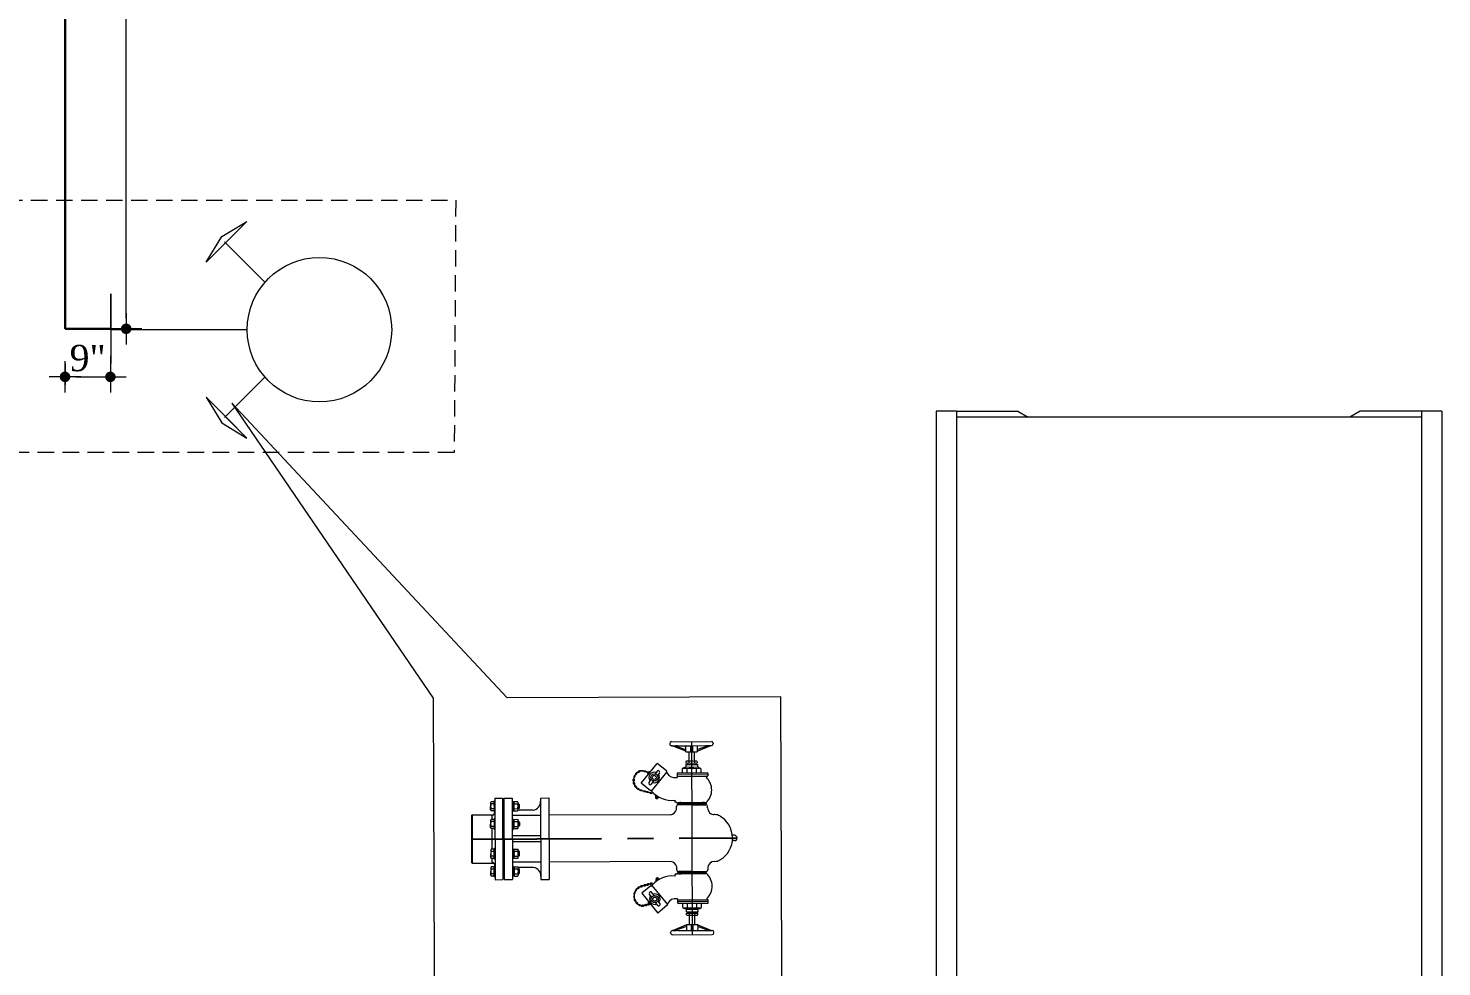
# Model space of a CAD drawing. Header units: inches. Extents: x -98933 to 1585249, y -3352739 to 192771.
# Drawn here: x 20998 to 21266.5, y 48832.7 to 49011 of the extents above; entities that cross this region are included whole.
import ezdxf

# ---------------------------------------------------------------- set-up
doc = ezdxf.new("R2010")
doc.units = ezdxf.units.IN
doc.header["$MEASUREMENT"] = 0
doc.header["$PDMODE"] = 35
for name, pattern in [('0X01_5545_01P_02nd-M$0$0X01_5545_01P_02nd-M$0$10117_C2_FP00-LOADING$0$HIDDEN2', [4.75, 3.125, -1.625]), ('CENTER', [2, 1.25, -0.25, 0.25, -0.25]), ('CONTINOUS', [0])]:
    doc.linetypes.add(name, pattern=pattern)
doc.layers.get('0').update_dxf_attribs({"lineweight": 0})
doc.layers.get('Defpoints').update_dxf_attribs({"lineweight": 0})
for name, color, linetype in [('-spk-branch', 100, 'Continuous'), ('8', 7, 'Continuous'), ('Sprinklar Branch Pipe..', 10, 'Continuous'), ('sprinkler head details', 7, 'Continuous')]:
    doc.layers.add(name, color=color, linetype=linetype)
for name, color, linetype, lineweight in [('DIEN HOA', 111, 'Continuous', 0), ('DIM', 7, 'Continuous', 0), ('FPS- Pillar Hydrant', 1, 'Continuous', 25), ('Layer1', 134, 'Continuous', 0), ('MS Pipe', 1, 'Continuous', 18), ('Referance', 6, 'Continuous', 5)]:
    doc.layers.add(name, color=color, linetype=linetype, lineweight=lineweight)
doc.styles.add('REG', font='times.ttf')
doc.dimstyles.new('Dim-Pres', dxfattribs={"dimtxt": 5.5, "dimasz": 2, "dimexe": 1.5, "dimexo": 1.5, "dimgap": 1, "dimtad": 3, "dimdec": 0, "dimzin": 3, "dimdsep": 46, "dimlunit": 4, "dimtxsty": 'REG', "dimblk": 'point', "dimcen": 2, "dimclrd": 256, "dimclre": 256, "dimclrt": 7, "dimadec": 0, "dimazin": 0, "dimtfac": 0.75, "dimtdec": 0, "dimtmove": 1, "dimatfit": 3, "dimldrblk": 'point', "dimfxl": 0, "dimtolj": 1, "dimtzin": 0, "dimlwd": -1, "dimlwe": -1, "dimarcsym": 1})

# ---------------------------------------------------------------- blocks, each defined once
blk = doc.blocks.new('A$C43186C71')
at = {"layer": 'DIEN HOA'}
for p, q in [((0, 1500), (3184.1, 1500)), ((0, 1500), (0, 1440)), ((3184.1, 1500), (3184.1, 1440)), ((3416.1, 1491.8), (3899.1, 1491.8)), ((3899.1, 1491.8), (3948, 1431.8)), ((4122.7, 1431.8), (4122.7, 1491.8)), ((4122.7, 1491.8), (4150.7, 1491.8)), ((0, 1440), (3184.1, 1440)), ((0, 1440), (0, 1257.6)), ((17.8, 1440), (17.8, 60)), ((3060, 1440), (3060, 1003.1)), ((3120, 1440), (3120, 1003.1)), ((3356.1, 1431.8), (4114.6, 1431.8)), ((3356.1, 1401.8), (4140, 1401.8)), ((3326.1, 1371.8), (4106.1, 1371.8)), ((3236.1, 1311.8), (3236.1, 1003.1)), ((3266.1, 1311.8), (3266.1, 188.2)), ((0, 1257.6), (17.8, 1227.6)), ((4450.7, 1191.8), (4450.7, 308.2)), ((4390.7, 1161.8), (4390.7, 338.2)), ((3036.8, 943.1), (3036.8, 556.9)), ((3060, 943.1), (3060, 556.9)), ((3120, 943.1), (3120, 556.9)), ((3236.1, 943.1), (3236.1, 556.9)), ((4068.8, 750), (4085.2, 873.7)), ((4085.2, 873.7), (4265.1, 873.8)), ((4206, 750.1), (4068.8, 750)), ((4068.8, 750), (4085.2, 626.3)), ((4085.2, 626.3), (4265.1, 626.2)), ((3060, 496.9), (3060, 60)), ((3120, 496.9), (3120, 60)), ((3236.1, 496.9), (3236.1, 188.2)), ((0, 242.4), (17.8, 272.4)), ((0, 60), (0, 242.4)), ((3326.1, 128.2), (4106.1, 128.2)), ((3356.1, 98.2), (4140, 98.2)), ((0, 60), (3184.1, 60)), ((0, 60), (0, 0)), ((3184.1, 60), (3184.1, 0)), ((3356.1, 68.2), (4120.7, 68.2)), ((3899.1, 8.2), (3948, 68.2)), ((4122.7, 68.2), (4122.7, 8.2)), ((3416.1, 8.2), (3899.1, 8.2)), ((4122.7, 8.2), (4150.7, 8.2)), ((0, 0), (3184.1, 0))]:
    blk.add_line(p, q, dxfattribs=at)
for points in [[(3036.8, 1003.1), (3266.1, 1003.1), (3266.1, 943.1), (3036.8, 943.1)], [(3035.6, 901.1), (2902.6, 901.1), (2902.6, 599.1), (3035.6, 599.1)], [(3036.8, 496.9), (3266.1, 496.9), (3266.1, 556.9), (3036.8, 556.9)]]:
    blk.add_lwpolyline(points, close=True, dxfattribs=at)
for centre, radius, start, end in [((3416.1, 1311.8), 180, 90, 180), ((4150.7, 1191.8), 300, 0, 90), ((3356.1, 1311.8), 120, 90, 180), ((4114.6, 1191.8), 240, 9.2506, 90), ((4120.7, 1161.8), 270, 0, 90), ((3356.1, 1311.8), 90, 90, 180), ((4140, 1221.8), 180, 9.777, 90), ((3326.1, 1311.8), 60, 90, 180), ((4106.1, 1251.8), 120, 0, 90), ((1402.1, 750), 2868.3, 349.9245, 10.0755), ((1402.1, 750), 2958.3, 350.223, 9.777), ((1402.1, 750), 2988.3, 350.7494, 9.2506), ((4211, 806.6), 56.9, 264.933, 6.6458), ((4211, 693.4), 56.9, 353.3542, 95.067), ((4120.7, 338.2), 270, 270, 0), ((4150.7, 308.2), 300, 270, 0), ((4114.6, 308.2), 240, 270, 350.7494), ((4106.1, 248.2), 120, 270, 0), ((4140, 278.2), 180, 270, 350.223), ((3356.1, 188.2), 120, 180, 270), ((3416.1, 188.2), 180, 180, 270), ((3326.1, 188.2), 60, 180, 270), ((3356.1, 188.2), 90, 180, 270)]:
    blk.add_arc(centre, radius, start, end, dxfattribs=at)
blk = doc.blocks.new('PILLAR HYDRANT')
at = {"layer": '-spk-branch', "color": 1}
blk.add_line((-23.1, -86.2), (-116.3, -86.2), dxfattribs=at)
at = {"color": 1}
for p, q in [((-75, 420.3), (-75, 416.4)), ((-64.5, 420.3), (-64.5, 416.4))]:
    blk.add_line(p, q, dxfattribs=at)
at = {"color": 1, "ltscale": 25}
for p, q in [((-114.9, 382.5), (-114.9, 381.7)), ((-24.6, 382.5), (-24.6, 381.7)), ((-256.2, 299.7), (-256.2, 376.6)), ((-252.8, 380.1), (-251.7, 380.1)), ((-248.3, 369), (-248.3, 376.6)), ((-237.6, 349.1), (-248.3, 375.4)), ((-240.6, 349.3), (-248.3, 371)), ((-248.3, 365.5), (-248.3, 369)), ((-248.3, 338.2), (-248.3, 365.5)), ((-203.7, 356.2), (-195.9, 356.2)), ((-195.9, 311.4), (-195.9, 368.3)), ((-195, 369.2), (-189.8, 369.2)), ((-192.4, 310.5), (-192.4, 369.2)), ((-189, 311.4), (-189, 368.3)), ((-189, 368.3), (-188.9, 368.3)), ((-138.5, 317.1), (-138.5, 359.3)), ((-137.7, 366.3), (-136.6, 366.3)), ((-136.6, 310.1), (-136.6, 366.3)), ((-136.6, 365.5), (-134.2, 365.5)), ((-135.5, 311.1), (-135.5, 365.5)), ((-134.4, 311.1), (-134.4, 365.5)), ((-134.4, 311.1), (-134.4, 365.5)), ((-134.2, 338.8), (-134.2, 365.5)), ((-134.2, 338.8), (-134.2, 365.5)), ((-127.9, 368.7), (-130.9, 368.7)), ((-11.6, 368.7), (-8.5, 368.7)), ((-5.3, 338.8), (-5.3, 365.5)), ((-5.3, 338.8), (-5.3, 365.5)), ((-2.9, 365.5), (-5.3, 365.5)), ((-5.1, 311.1), (-5.1, 365.5)), ((-5.1, 311.1), (-5.1, 365.5)), ((-4, 311.1), (-4, 365.5)), ((-2.9, 310.1), (-2.9, 366.3)), ((-1.8, 366.3), (-2.9, 366.3)), ((-1, 317.1), (-1, 359.3)), ((49.5, 311.4), (49.5, 368.3)), ((49.5, 368.3), (49.5, 368.3)), ((55.5, 369.2), (50.3, 369.2)), ((52.9, 310.5), (52.9, 369.2)), ((56.4, 311.4), (56.4, 368.3)), ((64.2, 356.2), (56.4, 356.2)), ((98.1, 349.1), (108.8, 375.4)), ((101.1, 349.3), (108.8, 371)), ((108.8, 369), (108.8, 376.6)), ((108.8, 365.5), (108.8, 369)), ((108.8, 338.2), (108.8, 365.5)), ((113.3, 380.1), (112.2, 380.1)), ((116.8, 299.7), (116.8, 376.6)), ((-256.2, 338.2), (116.8, 338.2)), ((-248.3, 349.1), (-243, 349.4)), ((-248.3, 339.9), (-236.5, 339.9)), ((-248.3, 311.1), (-248.3, 338.2)), ((-248.3, 336.5), (-236.5, 336.5)), ((-243, 349.4), (-236.5, 349)), ((-236.5, 327.4), (-236.5, 349)), ((-236.5, 343.4), (-218.7, 343.4)), ((-236.5, 333), (-218.7, 333)), ((-218.7, 330.1), (-218.7, 346.3)), ((-217.8, 349), (-214.8, 349)), ((-217.8, 343.6), (-214.8, 343.6)), ((-217.8, 332.8), (-214.8, 332.8)), ((-214.8, 327.4), (-214.8, 349)), ((-214.8, 346.3), (-212.2, 346.3)), ((-214.8, 330.1), (-212.2, 330.1)), ((-212.2, 349.4), (-207.1, 349.4)), ((-212.2, 327), (-212.2, 349.4)), ((-207.1, 327), (-207.1, 349.4)), ((-204.5, 324.7), (-204.5, 351.7)), ((-203.7, 347.2), (-195.9, 347.2)), ((-203.7, 329.2), (-195.9, 329.2)), ((-134.2, 338.8), (-134.2, 311.8)), ((-5.3, 338.8), (-5.3, 311.8)), ((64.2, 347.2), (56.4, 347.2)), ((64.2, 329.2), (56.4, 329.2)), ((65, 324.7), (65, 351.7)), ((72.7, 349.4), (67.6, 349.4)), ((67.6, 327), (67.6, 349.4)), ((72.7, 327), (72.7, 349.4)), ((75.3, 346.3), (72.7, 346.3)), ((75.3, 330.1), (72.7, 330.1)), ((78.3, 349), (75.3, 349)), ((75.3, 327.4), (75.3, 349)), ((78.3, 343.6), (75.3, 343.6)), ((78.3, 332.8), (75.3, 332.8)), ((79.2, 330.1), (79.2, 346.3)), ((97.1, 343.4), (79.2, 343.4)), ((97.1, 333), (79.2, 333)), ((103.5, 349.4), (97.1, 349)), ((97.1, 327.4), (97.1, 349)), ((108.8, 339.9), (97.1, 339.9)), ((108.8, 336.5), (97.1, 336.5)), ((108.8, 349.1), (103.5, 349.4)), ((108.8, 311.1), (108.8, 338.2)), ((-237.6, 327.3), (-248.3, 301)), ((-243, 327), (-248.3, 327.3)), ((-240.6, 327.1), (-248.3, 305.4)), ((-248.3, 311.1), (-248.3, 307.7)), ((-248.3, 300.6), (-248.3, 307.7)), ((-248.3, 300.6), (-248.3, 299.7)), ((-236.5, 327.4), (-243, 327)), ((-217.8, 327.4), (-214.8, 327.4)), ((-212.2, 327), (-207.1, 327)), ((-203.7, 320.2), (-195.9, 320.2)), ((-195, 310.5), (-189.8, 310.5)), ((-189.8, 310.5), (-187.2, 310.2)), ((-143.2, 305.4), (-139.3, 305.4)), ((-139.3, 307.9), (-139.3, 305.4)), ((-137.7, 310.1), (-136.6, 310.1)), ((-136.6, 311.1), (-134.2, 311.1)), ((-125.1, 308.5), (-130.9, 308.5)), ((-14.4, 308.5), (-8.5, 308.5)), ((-2.9, 311.1), (-5.3, 311.1)), ((-1.8, 310.1), (-2.9, 310.1)), ((-0.2, 307.9), (-0.2, 305.4)), ((3.7, 305.4), (-0.2, 305.4)), ((50.3, 310.5), (47.7, 310.2)), ((55.5, 310.5), (50.3, 310.5)), ((64.2, 320.2), (56.4, 320.2)), ((72.7, 327), (67.6, 327)), ((78.3, 327.4), (75.3, 327.4)), ((97.1, 327.4), (103.5, 327)), ((98.1, 327.3), (108.8, 301)), ((101.1, 327.1), (108.8, 305.4)), ((103.5, 327), (108.8, 327.3)), ((108.8, 311.1), (108.8, 307.7)), ((108.8, 300.6), (108.8, 307.7)), ((108.8, 300.6), (108.8, 299.7)), ((-252.8, 296.3), (-251.7, 296.3)), ((-199.9, 289.4), (-214.2, 271.8)), ((-198.9, 275.9), (-199.9, 275)), ((-161, 260.7), (-197.6, 290.5)), ((-196.3, 276.1), (-190.6, 271.9)), ((-195.1, 291), (-194.9, 291.2)), ((-147.7, 273.5), (-147.9, 273.6)), ((-114.9, 296.9), (-114.9, 61.9)), ((-24.6, 296.9), (-24.6, 61.9)), ((8.3, 273.5), (8.5, 273.6)), ((21.5, 260.7), (58.1, 290.5)), ((56.8, 276.1), (51.1, 271.9)), ((55.7, 291), (55.4, 291.2)), ((59.5, 275.9), (60.4, 275)), ((60.4, 289.4), (74.7, 271.8)), ((113.3, 296.3), (112.2, 296.3)), ((-176, 240.8), (-214.2, 271.8)), ((-199.2, 247.3), (-200.2, 243.2)), ((-199.6, 271.9), (-193.8, 267.7)), ((-197.4, 253.4), (-199.1, 248.7)), ((-183.7, 260.2), (-177.3, 255.5)), ((-180.6, 264.6), (-174, 259.7)), ((-161.6, 258.5), (-176, 240.8)), ((-173.8, 256.7), (-174.7, 255.7)), ((-160.9, 245.7), (-162.3, 240.8)), ((-161.7, 260), (-161, 260.7)), ((-159.2, 251.9), (-160.5, 247.1)), ((-157.5, 258.1), (-158.8, 253.2)), ((18, 258.1), (19.4, 253.2)), ((19.7, 251.9), (21.1, 247.1)), ((21.4, 245.7), (22.8, 240.8)), ((22.3, 260), (21.5, 260.7)), ((22.2, 258.5), (36.5, 240.8)), ((34.3, 256.7), (35.2, 255.7)), ((41.1, 264.6), (34.5, 259.7)), ((36.5, 240.8), (74.7, 271.8)), ((44.2, 260.2), (37.8, 255.5)), ((60.1, 271.9), (54.4, 267.7)), ((57.9, 253.4), (59.6, 248.7)), ((59.7, 247.3), (60.7, 243.2)), ((-200.2, 239.5), (-200.3, 241.5)), ((60.7, 239.5), (60.9, 241.5)), ((-148.4, 61.9), (9, 61.9)), ((-148.4, 46.1), (-148.4, 61.9)), ((9, 46.1), (9, 61.9)), ((-148.4, 46.1), (9, 46.1)), ((-125.2, 32), (-125.2, 5.3)), ((-114.9, 46.1), (-114.9, -8.8)), ((-75.5, 46.1), (-75.5, -8.8)), ((-64, 46.1), (-64, -8.8)), ((-24.6, 46.1), (-24.6, -8.8)), ((-14.3, 32), (-14.3, 5.3)), ((-141.6, -4.7), (-141.6, 1.9)), ((-139.5, 2.8), (-132.7, 2.8)), ((-137.4, -4.7), (-137.4, 1.9)), ((-136.5, 4.7), (-128.5, 4.7)), ((-136.5, 2.8), (-136.5, 4.4)), ((-136.5, 4.1), (-128.4, 4.1)), ((-136.5, 3.5), (-128.4, 3.5)), ((-136.5, 3), (-128.4, 3)), ((-135.8, 5.1), (-129.2, 5.1)), ((-125.8, 2.8), (-132.7, 2.8)), ((-128.4, 4.4), (-128.4, 2.8)), ((-128, -4.7), (-128, 1.9)), ((-123.8, -4.7), (-123.8, 1.9)), ((-107.4, -4.7), (-107.4, 1.9)), ((-105.4, 2.8), (-98.5, 2.8)), ((-103.2, -4.7), (-103.2, 1.9)), ((-102.4, 2.8), (-102.4, 4.4)), ((-102.4, 4.1), (-94.3, 4.1)), ((-102.4, 3.5), (-94.3, 3.5)), ((-102.4, 3), (-94.3, 3)), ((-102.3, 4.7), (-94.3, 4.7)), ((-101.6, 5.1), (-95, 5.1)), ((-91.7, 2.8), (-98.5, 2.8)), ((-94.3, 4.4), (-94.3, 2.8)), ((-93.8, -4.7), (-93.8, 1.9)), ((-89.7, -4.7), (-89.7, 1.9)), ((-49.8, -4.7), (-49.8, 1.9)), ((-47.8, 2.8), (-41, 2.8)), ((-45.7, -4.7), (-45.7, 1.9)), ((-45.2, 4.4), (-45.2, 2.8)), ((-37.1, 4.1), (-45.2, 4.1)), ((-37.1, 3.5), (-45.2, 3.5)), ((-37.1, 3), (-45.2, 3)), ((-37.2, 4.7), (-45.1, 4.7)), ((-37.9, 5.1), (-44.5, 5.1)), ((-34.1, 2.8), (-41, 2.8)), ((-37.1, 2.8), (-37.1, 4.4)), ((-36.2, -4.7), (-36.2, 1.9)), ((-32.1, -4.7), (-32.1, 1.9)), ((-15.7, -4.7), (-15.7, 1.9)), ((-13.6, 2.8), (-6.8, 2.8)), ((-11.5, -4.7), (-11.5, 1.9)), ((-11.1, 4.4), (-11.1, 2.8)), ((-2.9, 4.1), (-11.1, 4.1)), ((-2.9, 3.5), (-11.1, 3.5)), ((-2.9, 3), (-11.1, 3)), ((-3, 4.7), (-11, 4.7)), ((-3.7, 5.1), (-10.3, 5.1)), ((0, 2.8), (-6.8, 2.8)), ((-2.9, 2.8), (-2.9, 4.4)), ((-2.1, -4.7), (-2.1, 1.9)), ((2.1, -4.7), (2.1, 1.9)), ((-148.4, -8.8), (9, -8.8)), ((-148.4, -24.6), (-148.4, -8.8)), ((-148.4, -24.6), (9, -24.6)), ((-142.8, -7.2), (-122.3, -7.2)), ((-142.8, -8.8), (-142.8, -7.2)), ((-141.5, -5.6), (-123.9, -5.6)), ((-141.5, -7.2), (-141.5, -5.6)), ((-133.2, -5.6), (-133.2, -7.2)), ((-132.2, -5.6), (-132.2, -7.2)), ((-123.9, -7.2), (-123.9, -5.6)), ((-122.3, -8.8), (-122.3, -7.2)), ((-121.7, -24.6), (-121.7, -27.4)), ((-108.6, -7.2), (-88.1, -7.2)), ((-108.6, -8.8), (-108.6, -7.2)), ((-107.3, -5.6), (-89.7, -5.6)), ((-107.3, -7.2), (-107.3, -5.6)), ((-99, -5.6), (-99, -7.2)), ((-98, -5.6), (-98, -7.2)), ((-89.7, -7.2), (-89.7, -5.6)), ((-88.1, -8.8), (-88.1, -7.2)), ((-30.9, -7.2), (-51.3, -7.2)), ((-51.3, -8.8), (-51.3, -7.2)), ((-32.2, -5.6), (-49.8, -5.6)), ((-49.8, -7.2), (-49.8, -5.6)), ((-41.5, -5.6), (-41.5, -7.2)), ((-40.5, -5.6), (-40.5, -7.2)), ((-32.2, -7.2), (-32.2, -5.6)), ((-30.9, -8.8), (-30.9, -7.2)), ((-17.8, -24.6), (-17.8, -27.4)), ((3.3, -7.2), (-17.2, -7.2)), ((-17.2, -8.8), (-17.2, -7.2)), ((2, -5.6), (-15.6, -5.6)), ((-15.6, -7.2), (-15.6, -5.6)), ((-7.3, -5.6), (-7.3, -7.2)), ((-6.3, -5.6), (-6.3, -7.2)), ((2, -7.2), (2, -5.6)), ((3.3, -8.8), (3.3, -7.2)), ((9, -24.6), (9, -8.8)), ((-148.4, -27.4), (9, -27.4)), ((-148.4, -42.2), (-148.4, -27.4)), ((-148.4, -42.2), (9, -42.2)), ((-142.8, -42.2), (-142.8, -43.8)), ((-142.8, -43.8), (-122.3, -43.8)), ((-141.6, -43.8), (-141.6, -49.5)), ((-139.5, -50.4), (-132.7, -50.4)), ((-137.4, -43.8), (-137.4, -50.4)), ((-125.8, -50.4), (-132.7, -50.4)), ((-128, -43.8), (-128, -50.4)), ((-123.8, -43.8), (-123.8, -49.5)), ((-122.3, -42.2), (-122.3, -43.8)), ((-116.3, -86.2), (-116.3, -44.6)), ((-114.9, -48), (-107.4, -48)), ((-108.7, -42.2), (-108.7, -43.8)), ((-108.7, -43.8), (-88.1, -43.8)), ((-107.4, -43.8), (-107.4, -49.5)), ((-105.4, -50.4), (-98.5, -50.4)), ((-103.2, -43.8), (-103.2, -50.4)), ((-91.7, -50.4), (-98.5, -50.4)), ((-93.8, -43.8), (-93.8, -50.4)), ((-89.7, -43.8), (-89.7, -49.5)), ((-89.7, -48), (-49.8, -48)), ((-88.1, -42.2), (-88.1, -43.8)), ((-51.3, -42.2), (-51.3, -43.8)), ((-30.8, -43.8), (-51.3, -43.8)), ((-49.8, -43.8), (-49.8, -49.5)), ((-47.8, -50.4), (-41, -50.4)), ((-45.7, -43.8), (-45.7, -50.4)), ((-34.1, -50.4), (-41, -50.4)), ((-36.2, -43.8), (-36.2, -50.4)), ((-32.1, -43.8), (-32.1, -49.5)), ((-24.6, -48), (-32.1, -48)), ((-30.8, -42.2), (-30.8, -43.8)), ((-23.1, -86.2), (-23.1, -44.6)), ((-17.2, -42.2), (-17.2, -43.8)), ((3.3, -43.8), (-17.2, -43.8)), ((-15.7, -43.8), (-15.7, -49.5)), ((-13.6, -50.4), (-6.8, -50.4)), ((-11.5, -43.8), (-11.5, -50.4)), ((0, -50.4), (-6.8, -50.4)), ((-2.1, -43.8), (-2.1, -50.4)), ((2.1, -43.8), (2.1, -49.5)), ((3.3, -42.2), (3.3, -43.8)), ((9, -42.2), (9, -27.4))]:
    blk.add_line(p, q, dxfattribs=at)
for points in [[(-198.5, 250.7, -0.204975), (-198.2, 250.5, -0.096702), (-197.9, 249.9, -0.053594), (-197.9, 249.2, -0.040602), (-198, 248.2, -0.040602), (-198.2, 247.3, -0.053594), (-198.5, 246.7, -0.096702), (-199, 246.2, -0.204975), (-199.3, 246.1, -0.204975), (-199.6, 246.3, -0.096702), (-199.8, 246.9, -0.053594), (-199.9, 247.6, -0.040602), (-199.8, 248.6, -0.040602), (-199.5, 249.5, -0.053594), (-199.2, 250.1, -0.096702), (-198.8, 250.6, -0.204975)], [(-196.5, 256.2, -0.204975), (-196.3, 256, -0.096702), (-196.1, 255.4, -0.053594), (-196.1, 254.7, -0.040602), (-196.3, 253.7, -0.040602), (-196.6, 252.8, -0.053594), (-197, 252.2, -0.096702), (-197.4, 251.8, -0.204975), (-197.8, 251.7, -0.204975), (-198, 251.9, -0.096702), (-198.2, 252.6, -0.053594), (-198.2, 253.3, -0.040602), (-198, 254.2, -0.040602), (-197.7, 255.1, -0.053594), (-197.3, 255.7, -0.096702), (-196.8, 256.2, -0.204975)], [(-160.1, 248.8, -0.204975), (-159.8, 248.6, -0.096702), (-159.6, 248, -0.053594), (-159.6, 247.3, -0.040602), (-159.8, 246.3, -0.040602), (-160.1, 245.4, -0.053594), (-160.5, 244.8, -0.096702), (-161, 244.4, -0.204975), (-161.3, 244.3, -0.204975), (-161.5, 244.5, -0.096702), (-161.7, 245.2, -0.053594), (-161.7, 245.9, -0.040602), (-161.6, 246.8, -0.040602), (-161.2, 247.7, -0.053594), (-160.9, 248.3, -0.096702), (-160.4, 248.8, -0.204975)], [(-158.4, 255, -0.204975), (-158.1, 254.8, -0.096702), (-157.9, 254.1, -0.053594), (-157.9, 253.4, -0.040602), (-158.1, 252.5, -0.040602), (-158.4, 251.6, -0.053594), (-158.8, 251, -0.096702), (-159.3, 250.5, -0.204975), (-159.6, 250.5, -0.204975), (-159.8, 250.7, -0.096702), (-160, 251.3, -0.053594), (-160, 252, -0.040602), (-159.9, 253, -0.040602), (-159.5, 253.9, -0.053594), (-159.2, 254.5, -0.096702), (-158.7, 254.9, -0.204975)], [(-156.6, 261.2, -0.204975), (-156.4, 261, -0.096702), (-156.2, 260.4, -0.053594), (-156.2, 259.7, -0.040602), (-156.4, 258.7, -0.040602), (-156.7, 257.8, -0.053594), (-157.1, 257.2, -0.096702), (-157.6, 256.8, -0.204975), (-157.9, 256.7, -0.204975), (-158.1, 256.9, -0.096702), (-158.3, 257.6, -0.053594), (-158.3, 258.3, -0.040602), (-158.1, 259.2, -0.040602), (-157.8, 260.1, -0.053594), (-157.4, 260.7, -0.096702), (-156.9, 261.2, -0.204975)], [(17.1, 261.2, 0.204975), (16.9, 261, 0.096702), (16.7, 260.4, 0.053594), (16.7, 259.7, 0.040602), (16.9, 258.7, 0.040602), (17.2, 257.8, 0.053594), (17.6, 257.2, 0.096702), (18.1, 256.8, 0.204975), (18.4, 256.7, 0.204975), (18.6, 256.9, 0.096702), (18.8, 257.6, 0.053594), (18.8, 258.3, 0.040602), (18.7, 259.2, 0.040602), (18.3, 260.1, 0.053594), (18, 260.7, 0.096702), (17.5, 261.2, 0.204975)], [(18.9, 255, 0.204975), (18.6, 254.8, 0.096702), (18.4, 254.1, 0.053594), (18.4, 253.4, 0.040602), (18.6, 252.5, 0.040602), (18.9, 251.6, 0.053594), (19.3, 251, 0.096702), (19.8, 250.5, 0.204975), (20.1, 250.5, 0.204975), (20.4, 250.7, 0.096702), (20.6, 251.3, 0.053594), (20.6, 252, 0.040602), (20.4, 253, 0.040602), (20.1, 253.9, 0.053594), (19.7, 254.5, 0.096702), (19.2, 254.9, 0.204975)], [(20.6, 248.8, 0.204975), (20.3, 248.6, 0.096702), (20.1, 248, 0.053594), (20.1, 247.3, 0.040602), (20.3, 246.3, 0.040602), (20.6, 245.4, 0.053594), (21, 244.8, 0.096702), (21.5, 244.4, 0.204975), (21.8, 244.3, 0.204975), (22.1, 244.5, 0.096702), (22.3, 245.2, 0.053594), (22.3, 245.9, 0.040602), (22.1, 246.8, 0.040602), (21.8, 247.7, 0.053594), (21.4, 248.3, 0.096702), (20.9, 248.8, 0.204975)], [(57, 256.2, 0.204975), (56.8, 256, 0.096702), (56.6, 255.4, 0.053594), (56.6, 254.7, 0.040602), (56.8, 253.7, 0.040602), (57.1, 252.8, 0.053594), (57.5, 252.2, 0.096702), (58, 251.8, 0.204975), (58.3, 251.7, 0.204975), (58.5, 251.9, 0.096702), (58.7, 252.6, 0.053594), (58.7, 253.3, 0.040602), (58.5, 254.2, 0.040602), (58.2, 255.1, 0.053594), (57.9, 255.7, 0.096702), (57.4, 256.2, 0.204975)], [(59, 250.7, 0.204975), (58.7, 250.5, 0.096702), (58.5, 249.9, 0.053594), (58.4, 249.2, 0.040602), (58.5, 248.2, 0.040602), (58.7, 247.3, 0.053594), (59.1, 246.7, 0.096702), (59.5, 246.2, 0.204975), (59.8, 246.1, 0.204975), (60.1, 246.3, 0.096702), (60.3, 246.9, 0.053594), (60.4, 247.6, 0.040602), (60.3, 248.6, 0.040602), (60.1, 249.5, 0.053594), (59.7, 250.1, 0.096702), (59.3, 250.6, 0.204975)], [(-199.9, 244.8, -0.204975), (-199.6, 244.7, -0.096702), (-199.3, 244.1, -0.053594), (-199.2, 243.4, -0.040602), (-199.2, 242.4, -0.040602), (-199.4, 241.5, -0.053594), (-199.6, 240.8, -0.096702), (-200, 240.3, -0.204975), (-200.3, 240.2, -0.204975), (-200.6, 240.3, -0.096702), (-200.9, 240.9, -0.053594), (-201, 241.6, -0.040602), (-201, 242.6, -0.040602), (-200.9, 243.5, -0.053594), (-200.6, 244.2, -0.096702), (-200.2, 244.7, -0.204975)], [(-199.8, 238.5, 0.204975), (-200, 238.3, 0.096702), (-200, 237.6, 0.053594), (-199.8, 236.9, 0.040602), (-199.5, 236, 0.040602), (-198.9, 235.2, 0.053594), (-198.4, 234.7, 0.096702), (-197.8, 234.4, 0.204975), (-197.5, 234.4, 0.204975), (-197.3, 234.7, 0.096702), (-197.3, 235.4, 0.053594), (-197.5, 236.1, 0.040602), (-197.8, 236.9, 0.040602), (-198.4, 237.7, 0.053594), (-198.9, 238.2, 0.096702), (-199.5, 238.5, 0.204975)], [(-196.6, 232.8, 0.204975), (-196.7, 232.4, 0.096702), (-196.5, 231.8, 0.053594), (-196, 231.2, 0.040602), (-195.3, 230.6, 0.040602), (-194.5, 230.1, 0.053594), (-193.8, 229.8, 0.096702), (-193.2, 229.8, 0.204975), (-192.9, 229.9, 0.204975), (-192.8, 230.2, 0.096702), (-193.1, 230.9, 0.053594), (-193.5, 231.4, 0.040602), (-194.2, 232.1, 0.040602), (-195, 232.6, 0.053594), (-195.7, 232.9, 0.096702), (-196.3, 232.9, 0.204975)], [(-191.3, 228.6, 0.204975), (-191.3, 228.3, 0.096702), (-190.9, 227.7, 0.053594), (-190.4, 227.3, 0.040602), (-189.5, 226.9, 0.040602), (-188.6, 226.6, 0.053594), (-187.9, 226.6, 0.096702), (-187.2, 226.7, 0.204975), (-187, 226.9, 0.204975), (-187, 227.3, 0.096702), (-187.4, 227.8, 0.053594), (-188, 228.2, 0.040602), (-188.8, 228.6, 0.040602), (-189.8, 228.9, 0.053594), (-190.5, 228.9, 0.096702), (-191.1, 228.8, 0.204975)], [(-179.9, 226, -0.204975), (-180, 225.7, -0.096702), (-180.6, 225.4, -0.053594), (-181.3, 225.3, -0.040602), (-182.3, 225.3, -0.040602), (-183.2, 225.4, -0.053594), (-183.9, 225.6, -0.096702), (-184.4, 226, -0.204975), (-184.5, 226.3, -0.204975), (-184.4, 226.6, -0.096702), (-183.8, 226.9, -0.053594), (-183.1, 227.1, -0.040602), (-182.2, 227.1, -0.040602), (-181.2, 227, -0.053594), (-180.5, 226.7, -0.096702), (-180, 226.3, -0.204975)], [(-173.6, 227.4, -0.204975), (-173.6, 227.1, -0.096702), (-174.1, 226.6, -0.053594), (-174.7, 226.3, -0.040602), (-175.6, 226, -0.040602), (-176.6, 225.8, -0.053594), (-177.3, 225.9, -0.096702), (-177.9, 226.1, -0.204975), (-178.1, 226.3, -0.204975), (-178, 226.7, -0.096702), (-177.6, 227.1, -0.053594), (-177, 227.5, -0.040602), (-176, 227.8, -0.040602), (-175.1, 227.9, -0.053594), (-174.4, 227.9, -0.096702), (-173.8, 227.7, -0.204975)], [(-167.9, 231, -0.204975), (-167.8, 230.7, -0.096702), (-168.1, 230.1, -0.053594), (-168.6, 229.5, -0.040602), (-169.4, 229, -0.040602), (-170.3, 228.6, -0.053594), (-171, 228.4, -0.096702), (-171.6, 228.4, -0.204975), (-171.9, 228.6, -0.204975), (-171.9, 228.9, -0.096702), (-171.6, 229.5, -0.053594), (-171.1, 230, -0.040602), (-170.3, 230.6, -0.040602), (-169.5, 231, -0.053594), (-168.8, 231.2, -0.096702), (-168.1, 231.2, -0.204975)], [(-164, 236.3, -0.204975), (-163.8, 236, -0.096702), (-163.9, 235.4, -0.053594), (-164.1, 234.7, -0.040602), (-164.6, 233.9, -0.040602), (-165.2, 233.2, -0.053594), (-165.8, 232.7, -0.096702), (-166.4, 232.5, -0.204975), (-166.7, 232.5, -0.204975), (-166.9, 232.8, -0.096702), (-166.9, 233.5, -0.053594), (-166.6, 234.1, -0.040602), (-166.1, 235, -0.040602), (-165.5, 235.7, -0.053594), (-164.9, 236.1, -0.096702), (-164.3, 236.4, -0.204975)], [(-161.8, 242.6, -0.204975), (-161.5, 242.4, -0.096702), (-161.3, 241.7, -0.053594), (-161.3, 241, -0.040602), (-161.5, 240.1, -0.040602), (-161.8, 239.2, -0.053594), (-162.2, 238.6, -0.096702), (-162.7, 238.1, -0.204975), (-163, 238.1, -0.204975), (-163.3, 238.3, -0.096702), (-163.5, 238.9, -0.053594), (-163.5, 239.6, -0.040602), (-163.3, 240.6, -0.040602), (-163, 241.5, -0.053594), (-162.6, 242.1, -0.096702), (-162.1, 242.5, -0.204975)], [(22.3, 242.6, 0.204975), (22.1, 242.4, 0.096702), (21.9, 241.7, 0.053594), (21.9, 241, 0.040602), (22, 240.1, 0.040602), (22.4, 239.2, 0.053594), (22.7, 238.6, 0.096702), (23.2, 238.1, 0.204975), (23.5, 238.1, 0.204975), (23.8, 238.3, 0.096702), (24, 238.9, 0.053594), (24, 239.6, 0.040602), (23.8, 240.6, 0.040602), (23.5, 241.5, 0.053594), (23.1, 242.1, 0.096702), (22.6, 242.5, 0.204975)], [(24.5, 236.3, 0.204975), (24.3, 236, 0.096702), (24.4, 235.4, 0.053594), (24.6, 234.7, 0.040602), (25.1, 233.9, 0.040602), (25.8, 233.2, 0.053594), (26.3, 232.7, 0.096702), (26.9, 232.5, 0.204975), (27.2, 232.5, 0.204975), (27.4, 232.8, 0.096702), (27.4, 233.5, 0.053594), (27.1, 234.1, 0.040602), (26.6, 235, 0.040602), (26, 235.7, 0.053594), (25.4, 236.1, 0.096702), (24.8, 236.4, 0.204975)], [(28.4, 231, 0.204975), (28.3, 230.7, 0.096702), (28.6, 230.1, 0.053594), (29.1, 229.5, 0.040602), (29.9, 229, 0.040602), (30.8, 228.6, 0.053594), (31.5, 228.4, 0.096702), (32.1, 228.4, 0.204975), (32.4, 228.6, 0.204975), (32.4, 228.9, 0.096702), (32.1, 229.5, 0.053594), (31.6, 230, 0.040602), (30.9, 230.6, 0.040602), (30, 231, 0.053594), (29.3, 231.2, 0.096702), (28.6, 231.2, 0.204975)], [(34.1, 227.4, 0.204975), (34.1, 227.1, 0.096702), (34.6, 226.6, 0.053594), (35.2, 226.3, 0.040602), (36.1, 226, 0.040602), (37.1, 225.8, 0.053594), (37.8, 225.9, 0.096702), (38.4, 226.1, 0.204975), (38.6, 226.3, 0.204975), (38.6, 226.7, 0.096702), (38.1, 227.1, 0.053594), (37.5, 227.5, 0.040602), (36.6, 227.8, 0.040602), (35.6, 227.9, 0.053594), (34.9, 227.9, 0.096702), (34.3, 227.7, 0.204975)], [(40.4, 226, 0.204975), (40.6, 225.7, 0.096702), (41.1, 225.4, 0.053594), (41.8, 225.3, 0.040602), (42.8, 225.3, 0.040602), (43.7, 225.4, 0.053594), (44.4, 225.6, 0.096702), (45, 226, 0.204975), (45.1, 226.3, 0.204975), (44.9, 226.6, 0.096702), (44.3, 226.9, 0.053594), (43.6, 227.1, 0.040602), (42.7, 227.1, 0.040602), (41.7, 227, 0.053594), (41.1, 226.7, 0.096702), (40.5, 226.3, 0.204975)], [(51.9, 228.6, -0.204975), (51.9, 228.3, -0.096702), (51.5, 227.7, -0.053594), (50.9, 227.3, -0.040602), (50, 226.9, -0.040602), (49.1, 226.6, -0.053594), (48.4, 226.6, -0.096702), (47.7, 226.7, -0.204975), (47.5, 226.9, -0.204975), (47.5, 227.3, -0.096702), (47.9, 227.8, -0.053594), (48.5, 228.2, -0.040602), (49.4, 228.6, -0.040602), (50.3, 228.9, -0.053594), (51, 228.9, -0.096702), (51.6, 228.8, -0.204975)], [(57.1, 232.8, -0.204975), (57.2, 232.4, -0.096702), (57, 231.8, -0.053594), (56.5, 231.2, -0.040602), (55.8, 230.6, -0.040602), (55, 230.1, -0.053594), (54.4, 229.8, -0.096702), (53.7, 229.8, -0.204975), (53.4, 229.9, -0.204975), (53.3, 230.2, -0.096702), (53.6, 230.9, -0.053594), (54, 231.4, -0.040602), (54.7, 232.1, -0.040602), (55.5, 232.6, -0.053594), (56.2, 232.9, -0.096702), (56.8, 232.9, -0.204975)], [(60.3, 238.5, -0.204975), (60.5, 238.3, -0.096702), (60.5, 237.6, -0.053594), (60.4, 236.9, -0.040602), (60, 236, -0.040602), (59.5, 235.2, -0.053594), (58.9, 234.7, -0.096702), (58.4, 234.4, -0.204975), (58, 234.4, -0.204975), (57.9, 234.7, -0.096702), (57.8, 235.4, -0.053594), (58, 236.1, -0.040602), (58.4, 236.9, -0.040602), (58.9, 237.7, -0.053594), (59.4, 238.2, -0.096702), (60, 238.5, -0.204975)], [(60.5, 244.8, 0.204975), (60.2, 244.7, 0.096702), (59.9, 244.1, 0.053594), (59.7, 243.4, 0.040602), (59.7, 242.4, 0.040602), (59.9, 241.5, 0.053594), (60.1, 240.8, 0.096702), (60.5, 240.3, 0.204975), (60.8, 240.2, 0.204975), (61.1, 240.3, 0.096702), (61.4, 240.9, 0.053594), (61.5, 241.6, 0.040602), (61.6, 242.6, 0.040602), (61.4, 243.5, 0.053594), (61.2, 244.2, 0.096702), (60.8, 244.7, 0.204975)]]:
    blk.add_lwpolyline(points, format="xyb", close=True, dxfattribs=at)
for centre, radius in [((-195.9, 255.3), 0.878), ((-187.2, 266), 6.81), ((-187.2, 266), 3.8), ((-148.6, 270.5), 1.01), ((9.1, 270.5), 1.01), ((47.8, 266), 6.81), ((47.8, 266), 3.8), ((56.4, 255.3), 0.878)]:
    blk.add_circle(centre, radius, dxfattribs=at)
for centre, radius, start, end in [((-69.7, 367.6), 49.1, 30.1547, 149.8453), ((-95.4, 382.5), 19.5, 149.8453, 180), ((-44.1, 382.5), 19.5, 0, 30.1547), ((-252.8, 376.6), 3.46, 90, 180), ((-251.7, 376.6), 3.46, 0, 90), ((-189, 344.4), 18.8, 141.2269, 164.4737), ((-192.4, 351.7), 12.1, 158.2289, 201.7711), ((-195, 368.3), 0.864, 90, 180), ((-189.8, 368.3), 0.864, 0, 90), ((-186.7, 368.8), 2.27, 192.2267, 228.6929), ((-187.1, 368.4), 1.73, 228.6929, 288.6156), ((-162.7, 344), 32.9, 42.0529, 136.3192), ((-99.4, 358), 39.2, 167.801, 178.166), ((-138.1, 366.5), 0.458, 242.7887, 336.7667), ((-130.9, 365.5), 3.25, 90, 180), ((-127.9, 381.7), 13, 270, 0), ((-11.6, 381.7), 13, 180, 270), ((-8.5, 365.5), 3.25, 0, 90), ((-1.4, 366.5), 0.458, 203.2333, 297.2113), ((-40.1, 358), 39.2, 1.834, 12.199), ((23.2, 344), 32.9, 43.6808, 137.9471), ((47.6, 368.4), 1.73, 251.3844, 311.3071), ((47.2, 368.8), 2.27, 311.3071, 347.7733), ((50.3, 368.3), 0.864, 90, 180), ((55.5, 368.3), 0.864, 0, 90), ((52.9, 351.7), 12.1, 338.2289, 21.7711), ((49.5, 344.4), 18.8, 15.5263, 38.7731), ((112.2, 376.6), 3.46, 90, 180), ((113.3, 376.6), 3.46, 0, 90), ((-214, 346.3), 4.65, 144.5107, 215.4893), ((-201.4, 338.2), 17.3, 161.8194, 198.1806), ((-214, 330.1), 4.65, 144.5107, 215.4893), ((-157.4, 338.2), 47.2, 169.0154, 190.9846), ((-192.4, 324.7), 12.1, 158.2289, 201.7711), ((17.9, 338.2), 47.2, 349.0154, 10.9846), ((52.9, 324.7), 12.1, 338.2289, 21.7711), ((74.5, 346.3), 4.65, 324.5107, 35.4893), ((61.9, 338.2), 17.3, 341.8194, 18.1806), ((74.5, 330.1), 4.65, 324.5107, 35.4893), ((-189, 332), 18.8, 195.5263, 218.7731), ((-195, 311.4), 0.864, 180, 270), ((-203.9, 305.6), 17.1, 300.8785, 9.8117), ((-189.8, 311.4), 0.864, 270, 0), ((-188.3, 309.2), 1.44, 329.4008, 40.6342), ((-192.9, 299.3), 50.1, 309.6604, 6.9849), ((-136.8, 307.8), 2.45, 109.4271, 182.7341), ((-110.8, 317), 27.7, 179.6762, 194.3568), ((-130.9, 311.8), 3.25, 180, 270), ((-128.6, 295.2), 13.8, 7.0928, 75.6239), ((-10.9, 295.2), 13.8, 104.3761, 172.9072), ((-8.5, 311.8), 3.25, 270, 0), ((-28.6, 317), 27.7, 345.6432, 0.3238), ((-2.6, 307.8), 2.45, 357.2659, 70.5729), ((53.4, 299.3), 50.1, 173.0151, 230.3396), ((48.8, 309.2), 1.44, 139.3658, 210.5992), ((64.4, 305.6), 17.1, 170.1883, 239.1215), ((50.3, 311.4), 0.864, 180, 270), ((55.5, 311.4), 0.864, 270, 0), ((49.5, 332), 18.8, 321.2269, 344.4737), ((-252.8, 299.7), 3.46, 180, 270), ((-251.7, 299.7), 3.46, 270, 0), ((-198.4, 273.5), 2.02, 135.4778, 233.664), ((-198, 288.2), 2.32, 74.0633, 147.1175), ((-197.5, 274.5), 2.02, 53.664, 135.4778), ((-196.8, 292.8), 2.44, 256.3512, 311.9499), ((-187.2, 266), 10.2, 339.4764, 127.8517), ((-149.3, 271), 2.94, 236.9289, 56.9289), ((-146, 275.4), 2.68, 166.3602, 222.4565), ((9.9, 271), 2.94, 123.0711, 303.0711), ((6.5, 275.4), 2.68, 317.5435, 13.6398), ((47.8, 266), 10.2, 52.1483, 200.5236), ((57.3, 292.8), 2.44, 228.0501, 283.6488), ((58, 274.5), 2.02, 44.5222, 126.336), ((58.5, 288.2), 2.32, 32.8825, 105.9367), ((58.9, 273.5), 2.02, 306.336, 44.5222), ((112.2, 299.7), 3.46, 180, 270), ((113.3, 299.7), 3.46, 270, 0), ((-195.2, 255.8), 2.71, 130.9582, 330.9519), ((-187.2, 266), 10.2, 158.2457, 309.0823), ((-176.1, 257.2), 2.02, 233.664, 315.4778), ((-175.2, 258.1), 2.02, 315.4778, 53.664), ((-161.1, 259.3), 0.978, 131.341, 235.6163), ((-152.1, 266.6), 2.27, 60.6645, 146.6033), ((12.6, 266.6), 2.27, 33.3967, 119.3355), ((21.6, 259.3), 0.978, 304.3837, 48.659), ((35.7, 258.1), 2.02, 126.336, 224.5222), ((36.6, 257.2), 2.02, 224.5222, 306.336), ((47.8, 266), 10.2, 230.9177, 21.7543), ((55.7, 255.8), 2.71, 209.0481, 49.0418), ((-181.4, 245.7), 19.8, 198.3406, 204.5326), ((-181.4, 245.7), 19.8, 211.6459, 224.0097), ((-181.4, 245.7), 19.8, 230.5813, 242.8877), ((-181.4, 245.7), 19.8, 249.7211, 264.1073), ((-181.4, 245.7), 19.8, 270.5604, 282.7831), ((-181.4, 245.7), 19.8, 289.8384, 302.7171), ((-181.4, 245.7), 19.8, 308.7892, 321.1368), ((-191.5, 251.4), 31.4, 329.6739, 336.889), ((52, 251.4), 31.4, 203.111, 210.3261), ((41.9, 245.7), 19.8, 218.8632, 231.2108), ((41.9, 245.7), 19.8, 237.2829, 250.1616), ((41.9, 245.7), 19.8, 257.2169, 269.4396), ((41.9, 245.7), 19.8, 275.8927, 290.2789), ((41.9, 245.7), 19.8, 297.1123, 309.4187), ((41.9, 245.7), 19.8, 315.9903, 328.3541), ((41.9, 245.7), 19.8, 335.4674, 341.6594), ((-141.6, 29.6), 16.6, 8.4698, 92.3441), ((2.1, 29.6), 16.6, 87.6559, 171.5302), ((-139.5, 0), 2.8, 42.1402, 137.8598), ((-132.7, -9.8), 12.6, 67.9416, 112.0584), ((-135.8, 4.4), 0.749, 90, 180), ((-129.2, 4.4), 0.749, 0, 90), ((-125.9, 0), 2.8, 42.1402, 137.8598), ((-141.6, 7.7), 16.6, 342.6681, 351.5302), ((-105.3, 0), 2.8, 42.1402, 137.8598), ((-98.5, -9.8), 12.6, 67.9416, 112.0584), ((-101.6, 4.4), 0.749, 90, 180), ((-95, 4.4), 0.749, 0, 90), ((-91.7, 0), 2.8, 42.1402, 137.8598), ((-47.8, 0), 2.8, 42.1402, 137.8598), ((-41, -9.8), 12.6, 67.9416, 112.0584), ((-44.5, 4.4), 0.749, 90, 180), ((-37.9, 4.4), 0.749, 0, 90), ((-34.2, 0), 2.8, 42.1402, 137.8598), ((-13.6, 0), 2.8, 42.1402, 137.8598), ((2.1, 7.7), 16.6, 188.4698, 197.3319), ((-6.8, -9.8), 12.6, 67.9416, 112.0584), ((-10.3, 4.4), 0.749, 90, 180), ((-3.7, 4.4), 0.749, 0, 90), ((0, 0), 2.8, 42.1402, 137.8598), ((-139.5, -2.8), 2.8, 222.1402, 317.8598), ((-132.7, 7), 12.6, 247.9416, 292.0584), ((-125.9, -2.8), 2.8, 222.1402, 317.8598), ((-105.3, -2.8), 2.8, 222.1402, 317.8598), ((-98.5, 7), 12.6, 247.9416, 292.0584), ((-91.7, -2.8), 2.8, 222.1402, 317.8598), ((-47.8, -2.8), 2.8, 222.1402, 317.8598), ((-41, 7), 12.6, 247.9416, 292.0584), ((-34.2, -2.8), 2.8, 222.1402, 317.8598), ((-13.6, -2.8), 2.8, 222.1402, 317.8598), ((-6.8, 7), 12.6, 247.9416, 292.0584), ((0, -2.8), 2.8, 222.1402, 317.8598), ((-139.5, -47.6), 2.8, 222.1402, 317.8598), ((-132.7, -37.8), 12.6, 247.9416, 292.0584), ((-125.9, -47.6), 2.8, 222.1402, 317.8598), ((-121.5, -48.9), 6.69, 7.2971, 91.239), ((-105.3, -47.6), 2.8, 222.1402, 317.8598), ((-98.5, -37.8), 12.6, 247.9416, 292.0584), ((-91.7, -47.6), 2.8, 222.1402, 317.8598), ((-47.8, -47.6), 2.8, 222.1402, 317.8598), ((-41, -37.8), 12.6, 247.9416, 292.0584), ((-34.2, -47.6), 2.8, 222.1402, 317.8598), ((-18, -48.9), 6.69, 88.761, 172.7029), ((-13.6, -47.6), 2.8, 222.1402, 317.8598), ((-6.8, -37.8), 12.6, 247.9416, 292.0584), ((0, -47.6), 2.8, 222.1402, 317.8598)]:
    blk.add_arc(centre, radius, start, end, dxfattribs=at)
at = {"color": 1}
blk.add_arc((-69.7, 420.3), 5.25, 0, 180, dxfattribs=at)
at = {"layer": 'sprinkler head details', "color": 1, "linetype": 'CENTER', "ltscale": 200}
blk.add_line((-69.7, -86.2), (-69.7, 425.5), dxfattribs=at)
blk = doc.blocks.new('FPS- Pillar Hydrant')
at = {"layer": 'FPS- Pillar Hydrant', "lineweight": 0}
for p, q in [((-4332.236, -11785.102), (-4333.392, -11783.946)), ((-4333.392, -11783.946), (-4331.042, -11786.296)), ((-4333.392, -11783.946), (-4331.042, -11786.296)), ((-4331.948, -11784.815), (-4333.392, -11783.946)), ((-4331.042, -11786.296), (-4331.948, -11784.815)), ((-4332.114, -11785.132), (-4334.439, -11787.456)), ((-4325.554, -11792.246), (-4325.554, -11788.235)), ((-4333.416, -11790.188), (-4325.554, -11790.188)), ((-4325.554, -11790.188), (-4325.554, -11792.246)), ((-4332.114, -11795.244), (-4334.439, -11792.92)), ((-4333.392, -11796.43), (-4331.042, -11794.079)), ((-4333.392, -11796.43), (-4331.042, -11794.079)), ((-4331.042, -11794.079), (-4331.948, -11795.56)), ((-4332.236, -11795.273), (-4333.392, -11796.43)), ((-4331.948, -11795.56), (-4333.392, -11796.43))]:
    blk.add_line(p, q, dxfattribs=at)
blk.add_circle((-4337.577, -11790.188), 4.161, dxfattribs=at)
blk = doc.blocks.new('dot')
at = {"color": 4}
for p, q in [((0, 1.5), (0, -1.5)), ((-1.5, 0), (1.5, 0))]:
    blk.add_line(p, q, dxfattribs=at)
at = {"color": 6, "const_width": 0.5}
blk.add_lwpolyline([(-0.25, 0, 1), (0.25, 0, 1)], format="xyb", close=True, dxfattribs=at)
blk = doc.blocks.new('point')
blk.add_blockref('dot', (0, 0))
blk = doc.blocks.new('*D674')
at = {"layer": 'Defpoints', "color": 0, "ltscale": 30, "transparency": 16777216}
for p in [(21004.96, 49166.25, -9.7), (21016.58, 49166.25), (21004.96, 48953.9, -9.7)]:
    blk.add_point(p, dxfattribs=at)
at = {"layer": 'Layer1', "ltscale": 30, "transparency": 16777216}
for p, q in [((21013.65, 49166.25), (21018.08, 49166.25)), ((21016.58, 48955.9), (21016.58, 49164.25)), ((21037.96, 49060.72), (21037.96, 49079.24)), ((21016.58, 49060.08), (21037.96, 49060.72)), ((21013.65, 48953.9), (21018.08, 48953.9))]:
    blk.add_line(p, q, dxfattribs=at)
at = {"layer": 'Layer1', "ltscale": 30, "transparency": 16777216, "xscale": 2, "yscale": 2, "zscale": 2}
for p, rotation in [((21016.58, 49166.25), 90), ((21016.58, 48953.9), 270)]:
    blk.add_blockref('point', p, dxfattribs=dict(at, rotation=rotation))
at = {"layer": 'Layer1', "color": 7, "ltscale": 30, "transparency": 16777216, "insert": (21034.41, 49069.98), "char_height": 5, "attachment_point": 5, "rotation": 90, "style": 'REG'}
blk.add_mtext('\\A1;17\'-8"', dxfattribs=at)
blk = doc.blocks.new('*D675')
at = {"layer": 'Defpoints', "color": 0, "ltscale": 30, "transparency": 16777216}
for p in [(21004.96, 48953.9, -9.7), (21013.58, 48953.9), (21013.58, 48944.77)]:
    blk.add_point(p, dxfattribs=at)
at = {"layer": 'Layer1', "ltscale": 30, "transparency": 16777216}
for p, q in [((21013.58, 48948.77), (21013.58, 48943.27)), ((21004.96, 48947.33), (21004.96, 48943.27)), ((21006.96, 48944.77), (21011.58, 48944.77))]:
    blk.add_line(p, q, dxfattribs=at)
at = {"layer": 'Layer1', "ltscale": 30, "transparency": 16777216, "xscale": 2, "yscale": 2, "zscale": 2, "rotation": 180}
blk.add_blockref('point', (21004.96, 48944.77), dxfattribs=at)
at = {"layer": 'Layer1', "ltscale": 30, "transparency": 16777216, "xscale": 2, "yscale": 2, "zscale": 2}
blk.add_blockref('point', (21013.58, 48944.77), dxfattribs=at)
at = {"layer": 'Layer1', "color": 7, "ltscale": 30, "transparency": 16777216, "insert": (21009.27, 48948.32), "char_height": 5, "attachment_point": 5, "style": 'REG'}
blk.add_mtext('\\A1;9"', dxfattribs=at)

msp = doc.modelspace()

# ---------------------------------------------------------------- linework, layer by layer
at = {"color": 3, "lineweight": 5, "elevation": -21.7}
msp.add_lwpolyline([(21074.89, 48883.7), (21075.17, 48815.71), (21141.2, 48815.99), (21140.92, 48883.98), (21088.95, 48883.76)], dxfattribs=at)
at = {"layer": 'Layer1', "color": 1, "lineweight": 30, "ltscale": 30, "elevation": -9.7}
msp.add_lwpolyline([(21004.96, 49166.25), (21004.96, 48953.9)], dxfattribs=at)
at = {"layer": 'MS Pipe', "color": 3, "linetype": '0X01_5545_01P_02nd-M$0$0X01_5545_01P_02nd-M$0$10117_C2_FP00-LOADING$0$HIDDEN2', "elevation": -9.7}
msp.add_lwpolyline([(20993.75, 48978.37), (21079.18, 48978.37), (21078.88, 48930.43), (20993.75, 48930.43)], close=True, dxfattribs=at)
at = {"layer": 'Referance', "color": 1, "lineweight": 30}
msp.add_line((21013.65, 48953.9, -9.7), (21004.96, 48953.9, -9.7), dxfattribs=at)
at = {"layer": 'Sprinklar Branch Pipe..', "color": 3, "linetype": 'CONTINOUS', "lineweight": 5, "ltscale": 10000}
for q in [(21074.89, 48883.7, -21.7), (21088.95, 48883.76, -21.7)]:
    msp.add_line((21036.66, 48939.77, -33.31), q, dxfattribs=at)

# ---------------------------------------------------------------- block references
at = {"layer": '8', "color": 7, "lineweight": -3, "xscale": 3.297288513440435, "yscale": 3.297288512629166, "zscale": 3.297288514025475, "rotation": 180}
msp.add_blockref('FPS- Pillar Hydrant', (6751.05, 10078.08, -9.7), dxfattribs=at)
at = {"layer": 'DIEN HOA', "color": 7, "xscale": 0.0639999999984866, "yscale": 0.0639999999984866, "zscale": 0.064, "rotation": 270}
msp.add_blockref('A$C43186C71', (21170.45, 48938.28, -11.6), dxfattribs=at)
at = {"layer": 'DIM', "lineweight": 13, "xscale": 0.09834318294842007, "yscale": 0.09834318293724209, "zscale": 0.09834318294636546, "rotation": 270.2360248000579}
msp.add_blockref('PILLAR HYDRANT', (21090.8, 48850.14, -21.7), dxfattribs=at)

# ---------------------------------------------------------------- dimensions: what is measured, and where the dimension line sits
at = {"layer": 'Layer1', "color": 1, "ltscale": 30}
dim = msp.add_linear_dim(base=(21016.58, 49166.25), p1=(21004.96, 48953.9, -9.7), p2=(21004.96, 49166.25, -9.7), angle=90, dimstyle='Dim-Pres', override={"dimtxt": 5, "dimfxl": 4, "dimfxlon": 1}, dxfattribs=at)
dim.commit()
dim.dimension.update_dxf_attribs({"geometry": '*D674', "text_midpoint": (21037.96, 49061.72), "dimtype": 160})
dim = msp.add_linear_dim(base=(21013.58, 48944.77), p1=(21004.96, 48953.9, -9.7), p2=(21013.58, 48953.9), dimstyle='Dim-Pres', override={"dimtxt": 5, "dimfxl": 4, "dimfxlon": 1}, dxfattribs=at)
dim.commit()
dim.dimension.update_dxf_attribs({"geometry": '*D675', "text_midpoint": (21009.27, 48948.32)})

doc.saveas('drawing.dxf')
